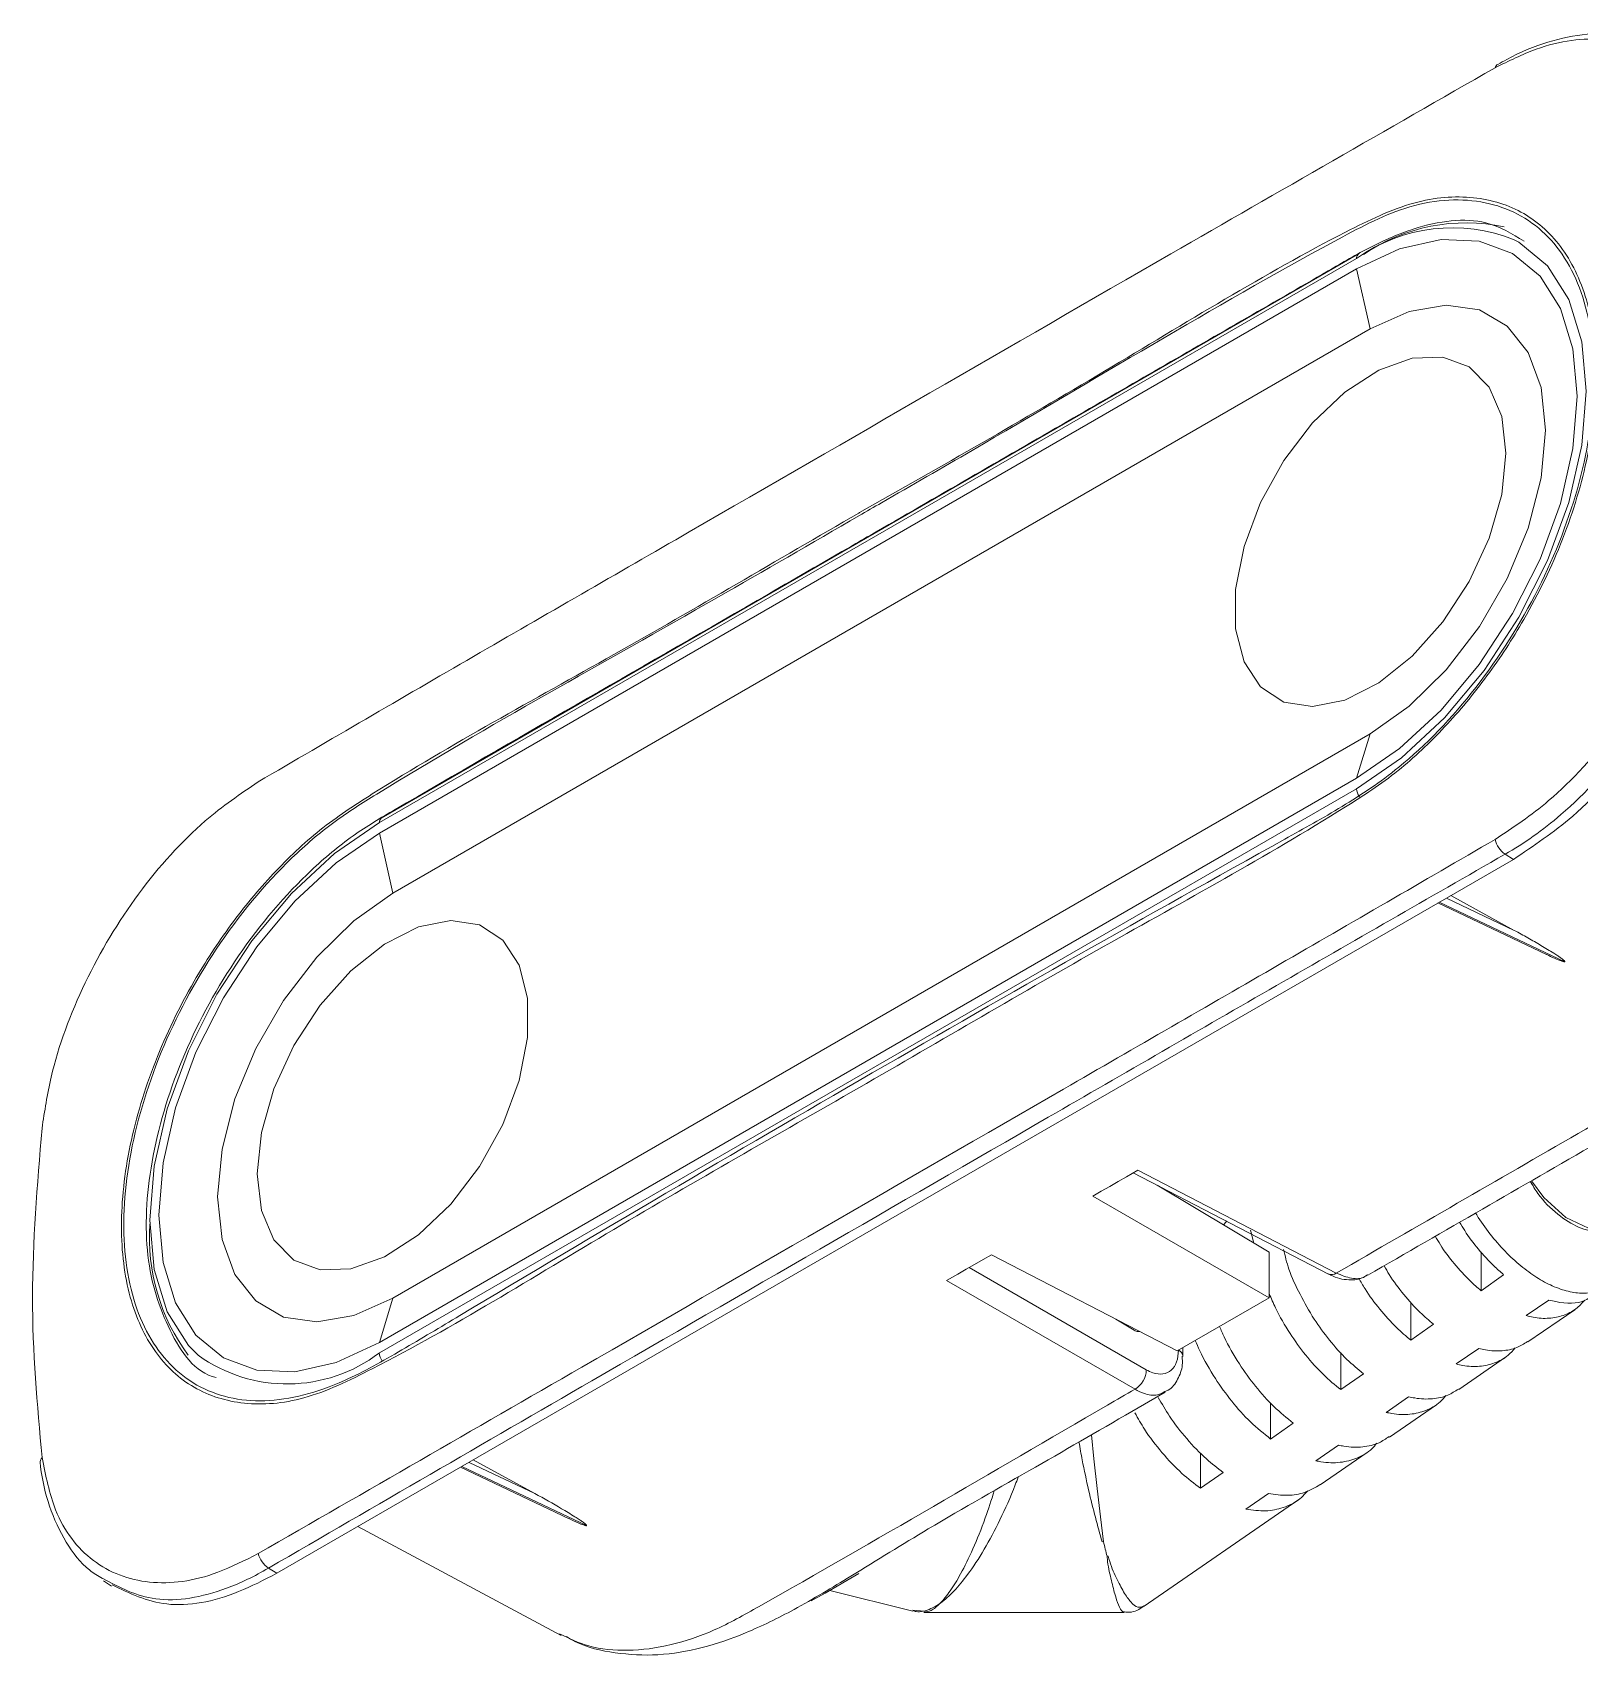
# Model space of a CAD drawing. Header units: millimetres. Extents: x 37 to 3702, y -325 to 1382.
# Drawn here: x 555.4 to 603.8, y 1141.9 to 1192.7 of the extents above; entities that cross this region are included whole.
import ezdxf

# ---------------------------------------------------------------- set-up
doc = ezdxf.new("R2010")
doc.units = ezdxf.units.MM
doc.layers.get('0').update_dxf_attribs({"lineweight": 20})

msp = doc.modelspace()

# ---------------------------------------------------------------- linework, layer by layer
at = {"color": 7, "linetype": 'Continuous', "lineweight": 20}
for p, q in [((596.803, 1185.595), (566.256, 1167.961)), ((596.865, 1185.732), (566.318, 1168.098)), ((596.893, 1185.744), (596.865, 1185.732)), ((566.256, 1167.634), (596.803, 1185.268)), ((597.227, 1183.39), (596.803, 1185.268)), ((566.68, 1165.756), (597.227, 1183.39)), ((566.68, 1153.1), (597.227, 1170.734)), ((597.227, 1170.734), (596.803, 1169.346)), ((566.256, 1151.712), (596.803, 1169.346)), ((566.256, 1151.385), (596.803, 1169.019)), ((566.68, 1165.756), (566.256, 1167.634)), ((601.704, 1166.811), (563.052, 1144.498)), ((601.704, 1166.811), (601.444, 1166.974)), ((599.344, 1165.449), (602.742, 1163.835)), ((603.308, 1163.609), (599.385, 1165.472)), ((599.608, 1165.601), (601.732, 1164.592)), ((599.744, 1165.68), (601.732, 1164.592)), ((589.821, 1157.015), (595.928, 1153.85)), ((589.962, 1157.097), (596.167, 1153.88)), ((594.07, 1154.534), (590.573, 1156.625)), ((594.07, 1153.108), (588.561, 1156.288)), ((593.488, 1155.219), (593.593, 1154.82)), ((585.387, 1154.456), (591.192, 1151.447)), ((594.07, 1153.108), (594.07, 1154.534)), ((600.692, 1154.541), (600.692, 1153.331)), ((589.876, 1150.248), (583.987, 1153.648)), ((584.694, 1154.056), (590.229, 1150.86)), ((600.692, 1153.331), (601.399, 1153.83)), ((566.68, 1153.1), (566.256, 1151.712)), ((594.07, 1153.108), (591.192, 1151.447)), ((598.5, 1152.97), (598.5, 1151.783)), ((602.813, 1153.039), (602.106, 1152.552)), ((602.156, 1151.729), (603.621, 1152.737)), ((589.852, 1152.096), (589.276, 1152.441)), ((598.5, 1151.783), (599.207, 1152.282)), ((591.372, 1151.274), (591.372, 1151.551)), ((591.372, 1151.274), (591.372, 1151.285)), ((596.308, 1151.396), (596.308, 1150.238)), ((600.621, 1151.528), (599.914, 1151.04)), ((599.993, 1150.24), (601.458, 1151.249)), ((596.308, 1150.238), (597.015, 1150.736)), ((589.975, 1149.671), (590.82, 1150.159)), ((598.429, 1150.016), (597.722, 1149.528)), ((594.116, 1149.822), (594.116, 1148.695)), ((597.831, 1148.751), (599.296, 1149.76)), ((594.116, 1148.695), (594.823, 1149.192)), ((596.237, 1148.504), (595.53, 1148.016)), ((571.119, 1146.989), (569.193, 1148.043)), ((591.924, 1148.262), (591.924, 1147.154)), ((595.668, 1147.262), (597.133, 1148.271)), ((568.797, 1147.814), (572.192, 1146.202)), ((568.838, 1147.838), (572.732, 1145.989)), ((569.061, 1147.966), (571.119, 1146.989)), ((591.924, 1147.154), (592.631, 1147.651)), ((594.045, 1146.992), (593.338, 1146.504)), ((590.161, 1143.471), (594.97, 1146.782)), ((565.579, 1145.957), (571.941, 1142.551)), ((588.891, 1145.487), (588.845, 1145.481)), ((589.005, 1145.03), (589.039, 1145.032)), ((563.052, 1144.498), (562.792, 1144.661)), ((580.187, 1143.875), (581.248, 1144.487)), ((557.635, 1144.26), (557.888, 1144.095)), ((580.342, 1143.964), (582.929, 1143.319)), ((582.934, 1143.347), (583.285, 1143.311)), ((583.275, 1143.277), (589.542, 1143.277))]:
    msp.add_line(p, q, dxfattribs=at)
at = {"color": 7, "linetype": 'Continuous', "lineweight": 20, "flags": 128}
for points in [[(596.803, 1185.268), (598.148, 1185.892), (599.441, 1186.186), (600.633, 1186.138), (601.678, 1185.751), (602.535, 1185.04), (603.173, 1184.031), (603.565, 1182.764), (603.697, 1181.287), (603.565, 1179.658), (603.173, 1177.938), (602.535, 1176.193), (601.678, 1174.492), (600.633, 1172.899), (599.441, 1171.475), (598.148, 1170.275), (596.803, 1169.346)], [(596.803, 1169.019), (598.203, 1169.987), (599.55, 1171.236), (600.79, 1172.718), (601.878, 1174.377), (602.771, 1176.148), (603.434, 1177.963), (603.842, 1179.754), (603.98, 1181.45), (603.842, 1182.988), (603.434, 1184.307), (602.771, 1185.357), (601.878, 1186.097), (601.732, 1186.177)], [(597.227, 1183.39), (598.447, 1183.936), (599.605, 1184.136), (600.644, 1183.982), (601.512, 1183.481), (602.165, 1182.658), (602.57, 1181.555), (602.707, 1180.226), (602.57, 1178.738), (602.165, 1177.167), (601.512, 1175.59), (600.644, 1174.087), (599.605, 1172.733), (598.447, 1171.597), (597.227, 1170.734)], [(601.47, 1179.512), (601.337, 1178.216), (600.945, 1176.848), (600.32, 1175.494), (599.501, 1174.238), (598.538, 1173.16), (597.494, 1172.327), (596.432, 1171.791), (595.421, 1171.586), (594.523, 1171.726), (593.795, 1172.201), (593.283, 1172.982), (593.018, 1174.018), (593.018, 1175.246), (593.283, 1176.589), (593.795, 1177.961), (594.523, 1179.276), (595.421, 1180.452), (596.432, 1181.416), (597.494, 1182.106), (598.538, 1182.479), (599.501, 1182.511), (600.32, 1182.201), (600.945, 1181.569), (601.337, 1180.653), (601.47, 1179.512)], [(566.256, 1167.961), (564.856, 1166.993), (563.509, 1165.744), (562.269, 1164.262), (561.181, 1162.603), (560.288, 1160.832), (559.625, 1159.017), (559.217, 1157.226), (559.079, 1155.53), (559.217, 1153.992), (559.625, 1152.673), (560.288, 1151.623), (560.589, 1151.315)], [(566.256, 1151.712), (564.911, 1151.088), (563.618, 1150.794), (562.426, 1150.842), (561.381, 1151.229), (560.524, 1151.941), (559.887, 1152.949), (559.494, 1154.216), (559.362, 1155.693), (559.494, 1157.322), (559.887, 1159.042), (560.524, 1160.787), (561.381, 1162.488), (562.426, 1164.081), (563.618, 1165.505), (564.911, 1166.705), (566.256, 1167.634)], [(566.68, 1153.1), (565.461, 1152.554), (564.303, 1152.354), (563.264, 1152.508), (562.396, 1153.009), (561.743, 1153.832), (561.338, 1154.935), (561.2, 1156.264), (561.338, 1157.752), (561.743, 1159.323), (562.396, 1160.9), (563.264, 1162.403), (564.303, 1163.757), (565.461, 1164.893), (566.68, 1165.756)], [(562.438, 1156.979), (562.571, 1155.837), (562.962, 1154.921), (563.588, 1154.289), (564.407, 1153.979), (565.369, 1154.012), (566.414, 1154.385), (567.475, 1155.074), (568.487, 1156.038), (569.385, 1157.214), (570.113, 1158.53), (570.625, 1159.902), (570.889, 1161.244), (570.889, 1162.472), (570.625, 1163.509), (570.113, 1164.289), (569.385, 1164.764), (568.487, 1164.904), (567.475, 1164.699), (566.414, 1164.164), (565.369, 1163.33), (564.407, 1162.252), (563.588, 1160.996), (562.962, 1159.642), (562.571, 1158.274), (562.438, 1156.979)], [(588.561, 1156.288), (588.823, 1156.439), (589.085, 1156.59), (589.346, 1156.742), (589.608, 1156.893), (589.962, 1157.097)], [(602.267, 1156.761), (602.654, 1156.245), (603.341, 1155.622), (604.053, 1155.287), (604.692, 1155.286), (604.895, 1155.373)], [(592.639, 1155.394), (592.726, 1155.479), (592.756, 1155.506)], [(585.387, 1154.456), (585.126, 1154.305), (584.864, 1154.154), (584.602, 1154.003), (584.34, 1153.852), (583.987, 1153.648)], [(588.517, 1148.829), (588.589, 1148.078), (588.689, 1147.148), (588.794, 1146.266), (588.891, 1145.486), (588.891, 1145.486), (588.891, 1145.486)], [(579.756, 1143.642), (580.186, 1143.874), (580.187, 1143.875)]]:
    msp.add_lwpolyline(points, dxfattribs=at)
at = {"color": 7, "linetype": 'Continuous', "lineweight": 20}
for centre, radius, start, end in [((601.309, 1191.496), 0.188, 119.6134, 162.4997), ((599.799, 1181.38), 5.172, 68.0541, 125.4088), ((600.225, 1180.998), 5.708, 78.0206, 124.2208), ((596.95, 1185.611), 0.148, 125.0133, 186.2988), ((597.258, 1169.04), 0.456, 182.5389, 216.8015), ((566.403, 1167.977), 0.148, 125.0133, 186.2988), ((601.904, 1167.626), 0.798, 194.0224, 234.7857), ((565.3, 1155.009), 6.233, 176.3302, 216.3371), ((596.021, 1154.076), 0.245, 247.6769, 306.785), ((563.376, 1155.181), 4.765, 234.2166, 307.194), ((566.711, 1151.405), 0.456, 182.5385, 216.7864), ((591.125, 1151.248), 0.25, 8.3076, 63.8327), ((589.494, 1150.877), 0.736, 301.2918, 358.7076), ((555.897, 1147.961), 0.243, 139.5731, 185.9303), ((563.23, 1145.312), 0.785, 194.5627, 236.1302)]:
    msp.add_arc(centre, radius, start, end, dxfattribs=at)
msp.add_ellipse((589.144, 1149.669), major_axis=(-0.707, 6.391), ratio=0.1444, start_param=2.267952, end_param=2.366779, dxfattribs=at)
for points, knots in [([(605.656, 1192.427), (605.491, 1192.484), (604.981, 1192.659), (604.005, 1192.642), (602.781, 1192.393), (601.825, 1192.003), (601.31, 1191.708), (601.218, 1191.655)], [0, 0, 0, 0, 0.1276733, 0.393948, 0.6628056, 0.9397532, 1, 1, 1, 1]), ([(607.904, 1188.539), (607.793, 1189.108), (607.529, 1190.451), (606.404, 1191.9), (604.623, 1192.588), (602.755, 1192.353), (601.559, 1191.764), (601.13, 1191.553)], [0, 0, 0, 0, 0.171095, 0.40378, 0.63666, 0.869612, 1, 1, 1, 1]), ([(601.13, 1191.553), (597.751, 1189.616), (589.349, 1184.799), (578.714, 1178.638), (569.199, 1173.161), (564.713, 1170.544), (562.47, 1169.235)], [0, 0, 0, 0, 0.2619286, 0.6513845, 0.8256918, 1, 1, 1, 1]), ([(581.268, 1177.648), (583.82, 1179.097), (588.885, 1181.973), (594.654, 1185.573), (598.576, 1187.456), (600.489, 1187.597), (602.087, 1187.1), (603.319, 1185.961), (604.114, 1184.237), (604.392, 1182.015), (604.114, 1179.472), (603.32, 1176.83), (602.188, 1174.481), (600.9, 1172.508), (599.568, 1170.908), (598.07, 1169.485), (594.485, 1167.166), (588.873, 1164.14), (581.247, 1159.634), (573.619, 1155.35), (567.843, 1151.735), (563.917, 1149.85), (562.004, 1149.71), (560.407, 1150.207), (559.174, 1151.346), (558.379, 1153.07), (558.102, 1155.292), (558.379, 1157.835), (559.174, 1160.476), (560.306, 1162.826), (561.593, 1164.798), (562.925, 1166.399), (564.424, 1167.822), (568.008, 1170.141), (573.62, 1173.168), (578.7, 1176.165), (581.261, 1177.644), (581.268, 1177.648)], [0, 0, 0, 0, 0.0696601, 0.1382775, 0.1579007, 0.1763033, 0.1943849, 0.2124597, 0.2308905, 0.2497661, 0.2686417, 0.2870724, 0.3051473, 0.3187192, 0.3324166, 0.3462942, 0.3613267, 0.4300438, 0.4998021, 0.5695604, 0.6382775, 0.6579007, 0.6763033, 0.6943849, 0.7124597, 0.7308905, 0.7497661, 0.7686417, 0.7870724, 0.8051473, 0.8187192, 0.8324166, 0.8462942, 0.8613267, 0.9300438, 0.9998021, 1, 1, 1, 1]), ([(581.247, 1177.55), (581.482, 1177.686), (582.661, 1178.367), (587.613, 1181.21), (593.043, 1184.512), (598.451, 1187.381), (600.765, 1187.541), (602.711, 1186.623), (603.961, 1184.661), (604.371, 1181.892), (603.897, 1178.624), (602.592, 1175.225), (600.602, 1172.086), (598.404, 1169.791), (596.344, 1168.43), (586.563, 1163.019), (576.757, 1157.342), (566.966, 1151.473), (564.898, 1150.295), (562.609, 1149.696), (560.453, 1150.203), (558.915, 1151.788), (558.174, 1154.284), (558.313, 1157.405), (559.315, 1160.799), (561.09, 1164.126), (563.07, 1166.519), (564.826, 1168.012), (569.272, 1170.785), (574.74, 1173.772), (579.765, 1176.69), (581.247, 1177.55)], [0, 0, 0, 0, 0.00647, 0.03235, 0.135871, 0.15617, 0.179827, 0.203518, 0.227166, 0.250858, 0.274494, 0.298184, 0.32184, 0.345497, 0.361808, 0.378217, 0.614166, 0.630681, 0.64716, 0.670808, 0.694499, 0.718146, 0.741843, 0.765519, 0.789189, 0.812832, 0.837469, 0.849763, 0.86208, 0.959325, 1, 1, 1, 1]), ([(602.042, 1186.132), (601.661, 1186.362), (600.702, 1186.941), (598.952, 1186.718), (597.251, 1185.984), (595.453, 1184.934), (592.298, 1183.12), (587.525, 1180.361), (583.658, 1178.129), (581.597, 1176.939)], [0, 0, 0, 0, 0.077018, 0.194054, 0.257346, 0.320947, 0.449527, 0.706687, 1, 1, 1, 1]), ([(597.149, 1153.813), (599.541, 1155.191), (602.839, 1157.091), (606.766, 1159.372), (608.6, 1160.408), (610.001, 1161.261), (611.229, 1162.225), (612.522, 1163.459), (613.807, 1164.986), (614.921, 1166.635), (615.822, 1168.349), (616.515, 1170.098), (617.011, 1171.873), (617.298, 1173.666), (617.344, 1175.367), (617.146, 1176.913), (616.706, 1178.308), (616.006, 1179.527), (615.202, 1180.447), (614.577, 1180.819), (614.348, 1180.956)], [0, 0, 0, 0, 0.231695, 0.319451, 0.377591, 0.412497, 0.447761, 0.494931, 0.541548, 0.586917, 0.630863, 0.673421, 0.717133, 0.762247, 0.808442, 0.850225, 0.890423, 0.933394, 0.975584, 1, 1, 1, 1]), ([(596.167, 1153.88), (598.689, 1155.334), (602.472, 1157.516), (606.877, 1160.068), (609.429, 1161.526), (611.609, 1163.433), (613.43, 1165.711), (614.785, 1168.044), (615.892, 1170.469), (616.586, 1172.962), (616.814, 1175.289), (616.704, 1177.431), (616.048, 1179.634), (614.886, 1180.526), (614.345, 1180.941)], [0, 0, 0, 0, 0.237008, 0.355512, 0.414803, 0.475904, 0.564987, 0.609112, 0.654524, 0.743053, 0.78772, 0.833734, 0.922577, 1, 1, 1, 1]), ([(601.13, 1167.433), (601.694, 1167.809), (603.025, 1168.697), (604.972, 1170.851), (606.663, 1173.655), (607.609, 1176.237), (607.826, 1177.718), (607.904, 1178.25)], [0, 0, 0, 0, 0.171211, 0.404154, 0.637018, 0.869791, 1, 1, 1, 1]), ([(608.477, 1178.174), (608.477, 1178.174), (608.426, 1177.634), (608.164, 1176.076), (607.212, 1173.407), (605.444, 1170.479), (603.419, 1168.29), (602.032, 1167.305), (601.444, 1166.974), (601.444, 1166.974)], [0, 0, 0, 0, 0.000004, 0.130191, 0.363089, 0.596093, 0.829022, 0.999996, 1, 1, 1, 1]), ([(608.735, 1178.036), (608.665, 1177.54), (608.456, 1176.06), (607.527, 1173.428), (605.796, 1170.491), (603.748, 1168.175), (602.329, 1167.228), (601.704, 1166.811)], [0, 0, 0, 0, 0.117533, 0.350711, 0.583827, 0.816818, 1, 1, 1, 1]), ([(581.597, 1176.939), (581.361, 1176.803), (580.183, 1176.123), (575.232, 1173.263), (570.088, 1170.319), (565.419, 1167.592), (564.5, 1166.821), (563.215, 1165.598), (561.664, 1163.727), (559.971, 1160.551), (559.017, 1157.32), (558.872, 1154.314), (559.629, 1152.037), (560.481, 1150.771), (561.155, 1150.615), (561.155, 1150.615)], [0, 0, 0, 0, 0.0217175, 0.1085876, 0.4560679, 0.4964976, 0.5378306, 0.5420971, 0.6209968, 0.6967158, 0.7725209, 0.8483513, 0.9242379, 0.9999735, 1, 1, 1, 1]), ([(562.47, 1169.235), (561.913, 1168.855), (560.597, 1167.959), (558.657, 1165.8), (556.969, 1162.994), (556.019, 1160.414), (555.793, 1158.938), (555.712, 1158.409)], [0, 0, 0, 0, 0.171211, 0.404154, 0.637018, 0.869791, 1, 1, 1, 1]), ([(562.47, 1145.115), (565.842, 1147.056), (574.228, 1151.882), (584.874, 1158.037), (594.381, 1163.519), (598.88, 1166.128), (601.13, 1167.433)], [0, 0, 0, 0, 0.261929, 0.651384, 0.825692, 1, 1, 1, 1]), ([(601.444, 1166.974), (599.06, 1165.606), (594.291, 1162.869), (584.789, 1157.375), (574.272, 1151.316), (566.16, 1146.613), (562.792, 1144.661)], [0, 0, 0, 0, 0.184528, 0.369061, 0.738121, 1, 1, 1, 1]), ([(601.732, 1164.592), (601.802, 1164.554), (602.014, 1164.437), (602.361, 1164.241), (602.701, 1164.041), (602.943, 1163.891), (603.077, 1163.805), (603.165, 1163.745), (603.221, 1163.704), (603.257, 1163.676), (603.28, 1163.657), (603.295, 1163.643), (603.303, 1163.633), (603.309, 1163.625), (603.312, 1163.62), (603.312, 1163.615), (603.311, 1163.612), (603.31, 1163.61), (603.308, 1163.61), (603.308, 1163.609)], [0, 0, 0, 0, 0.125098, 0.375302, 0.625601, 0.748338, 0.830266, 0.885063, 0.921803, 0.946513, 0.963202, 0.974536, 0.982297, 0.98767, 0.992889, 0.995679, 0.997634, 0.999058, 1, 1, 1, 1]), ([(603.308, 1163.609), (603.307, 1163.609), (603.304, 1163.608), (603.294, 1163.608), (603.264, 1163.612), (603.158, 1163.647), (602.977, 1163.723), (602.826, 1163.799), (602.745, 1163.84)], [0, 0, 0, 0, 0.005682, 0.014061, 0.037526, 0.137226, 0.532564, 1, 1, 1, 1]), ([(555.712, 1158.409), (555.564, 1156.627), (555.267, 1153.033), (555.563, 1149.767), (555.712, 1148.119)], [0, 0, 0, 0, 0.495668, 1, 1, 1, 1]), ([(602.232, 1156.747), (602.308, 1156.619), (602.545, 1156.216), (603.082, 1155.693), (603.745, 1155.277), (604.366, 1155.123), (604.68, 1155.246), (604.825, 1155.302)], [0, 0, 0, 0, 0.110127, 0.34489, 0.57223, 0.803046, 1, 1, 1, 1]), ([(604.728, 1153.512), (604.706, 1153.494), (604.584, 1153.388), (604.3, 1153.292), (603.884, 1153.234), (603.417, 1153.294), (602.929, 1153.461), (602.427, 1153.733), (601.928, 1154.096), (601.432, 1154.555), (600.972, 1155.096), (600.663, 1155.508), (600.533, 1155.739), (600.522, 1155.76)], [0, 0, 0, 0, 0.022199, 0.126552, 0.233756, 0.340124, 0.449641, 0.554054, 0.661375, 0.769604, 0.88118, 0.989414, 1, 1, 1, 1]), ([(600.023, 1155.472), (600.074, 1155.383), (600.249, 1155.083), (600.61, 1154.615), (601.025, 1154.157), (601.298, 1153.919), (601.399, 1153.83)], [0, 0, 0, 0, 0.138142, 0.464791, 0.801369, 1, 1, 1, 1]), ([(594.521, 1154.622), (594.569, 1154.415), (594.676, 1153.948), (595.029, 1153.206), (595.452, 1152.456), (595.951, 1151.769), (596.472, 1151.186), (596.841, 1150.88), (597.015, 1150.736)], [0, 0, 0, 0, 0.1406208, 0.3185078, 0.5020918, 0.6708259, 0.8452055, 1, 1, 1, 1]), ([(599.261, 1155.032), (599.313, 1154.943), (599.489, 1154.638), (599.856, 1154.161), (600.287, 1153.681), (600.578, 1153.43), (600.692, 1153.331)], [0, 0, 0, 0, 0.1333493, 0.4538937, 0.7843397, 1, 1, 1, 1]), ([(597.663, 1154.109), (597.716, 1154.017), (597.896, 1153.699), (598.275, 1153.201), (598.743, 1152.676), (599.067, 1152.401), (599.207, 1152.282)], [0, 0, 0, 0, 0.127474, 0.436912, 0.75623, 1, 1, 1, 1]), ([(595.929, 1153.856), (595.953, 1153.842), (596.152, 1153.72), (596.528, 1153.652), (596.943, 1153.678), (597.104, 1153.804), (597.139, 1153.831)], [0, 0, 0, 0, 0.0593992, 0.5095534, 0.8930345, 1, 1, 1, 1]), ([(596.167, 1153.88), (596.327, 1153.816), (596.647, 1153.688), (596.987, 1153.7), (597.113, 1153.809), (597.138, 1153.83)], [0, 0, 0, 0, 0.444666, 0.889349, 1, 1, 1, 1]), ([(596.87, 1153.726), (596.934, 1153.612), (597.126, 1153.268), (597.525, 1152.741), (598.009, 1152.196), (598.348, 1151.911), (598.5, 1151.783)], [0, 0, 0, 0, 0.147474, 0.444868, 0.751905, 1, 1, 1, 1]), ([(594.07, 1153.241), (594.133, 1153.09), (594.314, 1152.661), (594.699, 1152.008), (595.203, 1151.304), (595.741, 1150.703), (596.124, 1150.389), (596.308, 1150.238)], [0, 0, 0, 0, 0.127452, 0.361865, 0.575641, 0.796674, 1, 1, 1, 1]), ([(604.285, 1153.271), (604.179, 1153.183), (603.851, 1152.908), (603.294, 1152.92), (602.885, 1153.021), (602.813, 1153.039)], [0, 0, 0, 0, 0.280709, 0.873035, 1, 1, 1, 1]), ([(603.934, 1153.035), (603.845, 1152.939), (603.653, 1152.73), (603.274, 1152.541), (602.823, 1152.45), (602.425, 1152.473), (602.178, 1152.534), (602.106, 1152.552)], [0, 0, 0, 0, 0.2002635, 0.4372898, 0.6669504, 0.903618, 1, 1, 1, 1]), ([(589.852, 1152.096), (589.891, 1152.075), (589.952, 1152.044), (590.003, 1152.052), (590.021, 1152.054)], [0, 0, 0, 0, 0.646936, 1, 1, 1, 1]), ([(592.521, 1152.214), (592.567, 1152.104), (592.735, 1151.701), (593.112, 1151.062), (593.637, 1150.326), (594.208, 1149.688), (594.619, 1149.356), (594.823, 1149.192)], [0, 0, 0, 0, 0.091113, 0.334544, 0.552958, 0.77901, 1, 1, 1, 1]), ([(591.761, 1151.775), (591.805, 1151.668), (591.975, 1151.259), (592.358, 1150.61), (592.893, 1149.859), (593.478, 1149.204), (593.903, 1148.864), (594.116, 1148.695)], [0, 0, 0, 0, 0.087306, 0.331654, 0.549216, 0.774489, 1, 1, 1, 1]), ([(601.76, 1151.543), (601.688, 1151.461), (601.506, 1151.254), (601.13, 1151.058), (600.651, 1150.948), (600.236, 1150.966), (599.982, 1151.024), (599.914, 1151.04)], [0, 0, 0, 0, 0.1643179, 0.4173955, 0.6598781, 0.9100279, 1, 1, 1, 1]), ([(602.148, 1151.74), (602.038, 1151.671), (601.8, 1151.521), (601.351, 1151.436), (600.942, 1151.452), (600.69, 1151.511), (600.621, 1151.528)], [0, 0, 0, 0, 0.261822, 0.567006, 0.881731, 1, 1, 1, 1]), ([(590.229, 1150.86), (590.296, 1150.826), (590.479, 1150.733), (590.761, 1150.704), (591.023, 1150.822), (591.201, 1151.08), (591.224, 1151.342), (591.235, 1151.473)], [0, 0, 0, 0, 0.126921, 0.345261, 0.563529, 0.781764, 1, 1, 1, 1]), ([(590.809, 1150.175), (590.845, 1150.189), (591.021, 1150.258), (591.226, 1150.56), (591.37, 1150.925), (591.356, 1151.189), (591.351, 1151.282)], [0, 0, 0, 0, 0.091115, 0.443709, 0.802226, 1, 1, 1, 1]), ([(571.887, 1142.606), (572.186, 1142.463), (572.833, 1142.152), (574.02, 1142.045), (575.34, 1142.213), (576.73, 1142.678), (581.294, 1145.236), (585.672, 1147.823), (589.588, 1150.082), (589.876, 1150.248)], [0, 0, 0, 0, 0.06523, 0.141145, 0.219271, 0.293046, 0.368696, 0.953575, 1, 1, 1, 1]), ([(590.808, 1150.181), (590.734, 1150.138), (590.549, 1150.032), (590.21, 1150.082), (589.966, 1150.203), (589.876, 1150.248)], [0, 0, 0, 0, 0.298095, 0.741977, 1, 1, 1, 1]), ([(599.595, 1150.053), (599.536, 1149.983), (599.36, 1149.776), (598.981, 1149.572), (598.475, 1149.445), (598.043, 1149.459), (597.783, 1149.515), (597.722, 1149.528)], [0, 0, 0, 0, 0.134749, 0.403024, 0.657118, 0.919524, 1, 1, 1, 1]), ([(599.983, 1150.257), (599.878, 1150.187), (599.638, 1150.029), (599.175, 1149.933), (598.751, 1149.945), (598.493, 1150.002), (598.429, 1150.016)], [0, 0, 0, 0, 0.247071, 0.565162, 0.893547, 1, 1, 1, 1]), ([(572.103, 1142.518), (572.189, 1142.467), (572.651, 1142.194), (573.627, 1141.981), (574.967, 1141.901), (576.353, 1142.138), (577.772, 1142.631), (579.325, 1143.395), (581.238, 1144.554), (583.705, 1146.084), (586.72, 1147.783), (588.905, 1149.051), (589.975, 1149.671)], [0, 0, 0, 0, 0.016362, 0.087113, 0.158113, 0.230354, 0.302333, 0.385624, 0.485606, 0.624673, 0.816267, 1, 1, 1, 1]), ([(589.87, 1149.512), (589.969, 1149.338), (590.218, 1148.897), (590.719, 1148.254), (591.311, 1147.621), (591.729, 1147.303), (591.924, 1147.154)], [0, 0, 0, 0, 0.180543, 0.458647, 0.746967, 1, 1, 1, 1]), ([(590.603, 1149.997), (590.716, 1149.799), (590.98, 1149.34), (591.492, 1148.687), (592.061, 1148.087), (592.455, 1147.786), (592.631, 1147.651)], [0, 0, 0, 0, 0.2085032, 0.4839318, 0.7693387, 1, 1, 1, 1]), ([(588.845, 1145.481), (588.776, 1145.731), (588.637, 1146.233), (588.424, 1147.099), (588.25, 1147.892), (588.157, 1148.414), (588.123, 1148.602)], [0, 0, 0, 0, 0.276964, 0.555179, 0.839463, 1, 1, 1, 1]), ([(597.433, 1148.562), (597.385, 1148.504), (597.213, 1148.295), (596.829, 1148.084), (596.293, 1147.94), (595.846, 1147.951), (595.583, 1148.005), (595.53, 1148.016)], [0, 0, 0, 0, 0.1089, 0.39206, 0.657142, 0.931182, 1, 1, 1, 1]), ([(597.818, 1148.771), (597.716, 1148.702), (597.473, 1148.534), (596.994, 1148.43), (596.555, 1148.437), (596.293, 1148.492), (596.237, 1148.504)], [0, 0, 0, 0, 0.2358665, 0.5664237, 0.9080373, 1, 1, 1, 1]), ([(555.712, 1148.119), (555.827, 1147.548), (556.101, 1146.199), (557.228, 1144.749), (559.005, 1144.063), (560.865, 1144.303), (562.046, 1144.901), (562.47, 1145.115)], [0, 0, 0, 0, 0.171095, 0.40378, 0.63666, 0.869612, 1, 1, 1, 1]), ([(555.656, 1147.936), (555.66, 1147.901), (555.712, 1147.439), (555.92, 1146.539), (556.434, 1145.455), (557.009, 1144.69), (557.464, 1144.415), (557.6, 1144.332)], [0, 0, 0, 0, 0.022999, 0.297108, 0.589145, 0.877045, 1, 1, 1, 1]), ([(586.221, 1147.504), (586.192, 1147.422), (586.019, 1146.938), (585.661, 1146.163), (585.161, 1145.213), (584.675, 1144.476), (584.214, 1143.922), (583.929, 1143.666), (583.787, 1143.563), (583.784, 1143.561)], [0, 0, 0, 0, 0.041764, 0.247189, 0.447419, 0.653283, 0.823352, 0.996782, 1, 1, 1, 1]), ([(571.119, 1146.989), (571.19, 1146.95), (571.542, 1146.757), (571.961, 1146.516), (572.346, 1146.28), (572.491, 1146.187), (572.585, 1146.124), (572.644, 1146.08), (572.682, 1146.051), (572.705, 1146.031), (572.719, 1146.017), (572.728, 1146.007), (572.733, 1145.999), (572.734, 1145.994), (572.734, 1145.991), (572.732, 1145.989), (572.732, 1145.989)], [0, 0, 0, 0, 0.122615, 0.613155, 0.743721, 0.830402, 0.8879, 0.926022, 0.9513, 0.968077, 0.979235, 0.98669, 0.993251, 0.996221, 0.998598, 1, 1, 1, 1]), ([(583.784, 1143.561), (583.786, 1143.563), (583.889, 1143.668), (584.1, 1143.931), (584.442, 1144.489), (584.812, 1145.247), (585.169, 1146.121), (585.385, 1146.787), (585.478, 1147.075)], [0, 0, 0, 0, 0.003463, 0.189898, 0.379977, 0.600439, 0.826963, 1, 1, 1, 1]), ([(595.274, 1147.076), (595.197, 1146.991), (594.982, 1146.752), (594.535, 1146.54), (593.965, 1146.417), (593.549, 1146.475), (593.338, 1146.504)], [0, 0, 0, 0, 0.164748, 0.462238, 0.726758, 1, 1, 1, 1]), ([(595.662, 1147.271), (595.505, 1147.179), (595.199, 1147.001), (594.649, 1146.906), (594.249, 1146.963), (594.045, 1146.992)], [0, 0, 0, 0, 0.342629, 0.666212, 1, 1, 1, 1]), ([(572.732, 1145.989), (572.731, 1145.988), (572.729, 1145.987), (572.725, 1145.986), (572.718, 1145.986), (572.692, 1145.989), (572.604, 1146.017), (572.43, 1146.089), (572.284, 1146.162), (572.194, 1146.207)], [0, 0, 0, 0, 0.005054, 0.010092, 0.018224, 0.039688, 0.125217, 0.464341, 1, 1, 1, 1]), ([(589.542, 1143.302), (589.523, 1143.298), (589.465, 1143.284), (589.365, 1143.478), (589.243, 1143.835), (589.126, 1144.317), (589.026, 1144.748), (589.007, 1145.001), (589.005, 1145.03)], [0, 0, 0, 0, 0.1204587, 0.3606032, 0.5634127, 0.7707226, 0.9735667, 1, 1, 1, 1]), ([(589.039, 1145.032), (589.046, 1145.003), (589.11, 1144.755), (589.293, 1144.346), (589.525, 1143.891), (589.754, 1143.572), (589.971, 1143.399), (590.096, 1143.45), (590.158, 1143.475)], [0, 0, 0, 0, 0.023892, 0.209261, 0.394409, 0.584015, 0.794069, 1, 1, 1, 1]), ([(562.792, 1144.661), (562.792, 1144.661), (562.355, 1144.402), (561.135, 1143.824), (559.237, 1143.481), (558.135, 1144.058), (557.61, 1144.333)], [0, 0, 0, 0, 0.000007, 0.226486, 0.631616, 1, 1, 1, 1]), ([(563.052, 1144.498), (562.653, 1144.292), (561.461, 1143.677), (559.577, 1143.329), (558.448, 1143.873), (557.907, 1144.133)], [0, 0, 0, 0, 0.20816, 0.621187, 1, 1, 1, 1]), ([(582.933, 1143.335), (582.965, 1143.322), (583.066, 1143.281), (583.257, 1143.307), (583.474, 1143.374), (583.639, 1143.464), (583.733, 1143.525), (583.769, 1143.55), (583.782, 1143.56), (583.784, 1143.561)], [0, 0, 0, 0, 0.13008, 0.405704, 0.684084, 0.883528, 0.957355, 0.99216, 1, 1, 1, 1]), ([(583.784, 1143.561), (583.782, 1143.56), (583.686, 1143.461), (583.508, 1143.312), (583.35, 1143.294), (583.275, 1143.285)], [0, 0, 0, 0, 0.009605, 0.530679, 1, 1, 1, 1]), ([(589.541, 1143.294), (589.575, 1143.289), (589.762, 1143.259), (590.006, 1143.351), (590.133, 1143.461), (590.155, 1143.48)], [0, 0, 0, 0, 0.154569, 0.854789, 1, 1, 1, 1])]:
    msp.add_open_spline(points, degree=3, knots=knots, dxfattribs=at)

doc.saveas('drawing.dxf')
